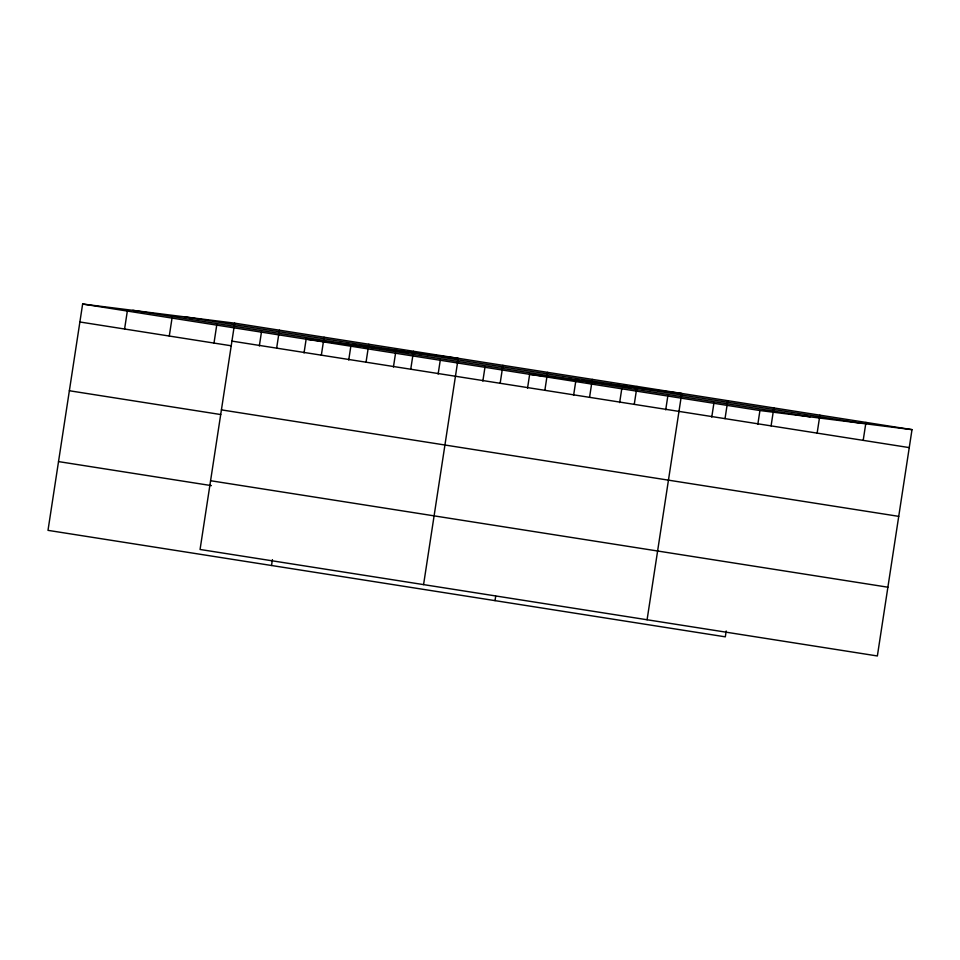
<?xml version="1.0" encoding="UTF-8"?>
<svg xmlns="http://www.w3.org/2000/svg" width="960" height="960" viewBox="0 0 960 960"><rect width="100%" height="100%" fill="white"/><g stroke="black" fill="none" stroke-linecap="round" stroke-linejoin="round"><path stroke-width="1.44" d="M234.684 323.16L200.064 549.468L877.368 655.968L912 429.648L234.684 323.16L82.632 304.032L48 530.352L725.316 636.84L726.204 630.984M124.584 329.016L127.332 311.064M169.284 336.048L172.032 318.096M213.996 343.068L216.732 325.128M259.332 345.96L261.444 332.148M276.648 348.144L279.396 330.192M271.512 565.488L272.412 559.632M304.032 352.98L306.144 339.18L458.196 358.308L423.576 584.616M321.348 355.164L324.096 337.224M348.732 360.012L350.844 346.212M366.048 362.196L368.796 344.244M393.432 367.044L395.544 353.232M410.748 369.228L413.496 351.276M438.132 374.076L440.256 360.264M482.844 381.096L484.956 367.296M500.16 383.28L502.908 365.328M495.024 600.624L495.696 596.244M527.544 388.128L529.656 374.316L681.72 393.444L647.088 619.752M544.86 390.312L547.608 372.36M573.6 395.364L575.712 381.564M589.56 397.344L592.308 379.392M619.656 402.612L621.768 388.8M634.26 404.364L637.008 386.424M665.712 409.848L667.824 396.048M711.768 417.096L713.88 403.284M725.028 418.632L727.776 400.692M757.824 424.332L759.936 410.532L912 429.648M771.084 425.88L773.832 407.928M817.14 433.116L819.888 415.176M863.196 440.364L865.944 422.412M184.512 316.848L861.816 423.336M132.804 310.344L810.12 416.844M82.632 304.032L759.936 410.532M231.948 341.112L909.252 447.6M79.884 321.984L231.3 345.792M221.424 409.872L898.728 516.36M69.36 390.744L220.776 414.552M210.576 480.72L887.892 587.208M58.524 461.592L211.38 485.616"/></g></svg>
